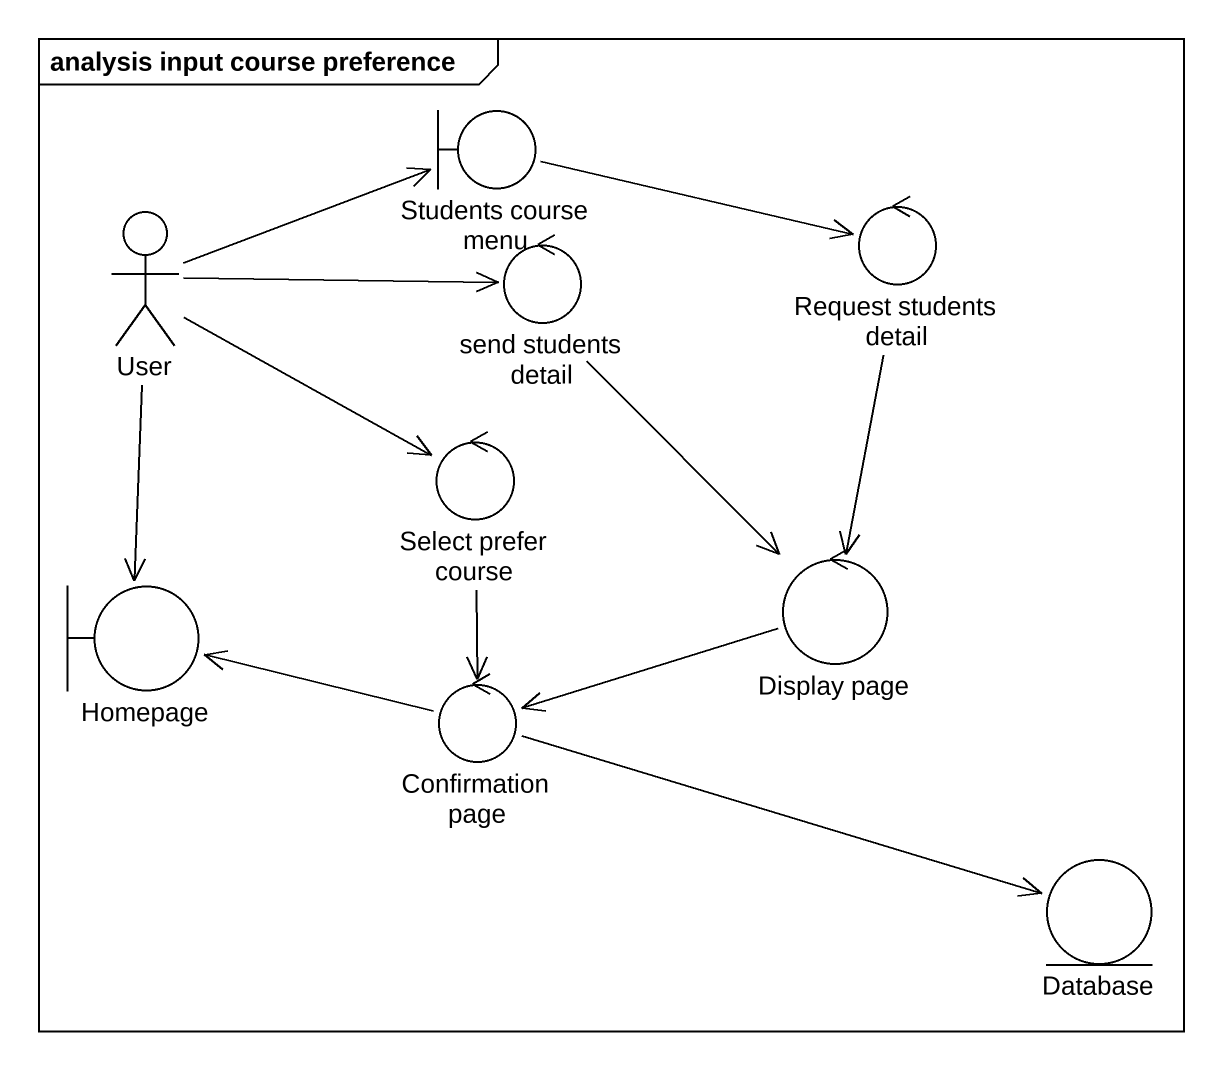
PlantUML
@startuml
mainframe analysis input course preference
boundary "Students course menu" as Students_course_menu
actor User
control "send students detail" as send_students_detail
control "Request students detail" as Request_students_detail
control "Select prefer course" as Select_prefer_course
boundary Homepage
control "Display page" as Display_page
control "Confirmation page" as Confirmation_page
entity "Database" as Database_
Students_course_menu -right-> Request_students_detail
User -right-> Students_course_menu
User -right-> send_students_detail
User -right-> Select_prefer_course
User --> Homepage
send_students_detail --> Display_page
Request_students_detail --> Display_page
Select_prefer_course --> Confirmation_page
Display_page -left-> Confirmation_page
Confirmation_page -left-> Homepage
Confirmation_page -right-> Database_
@enduml
